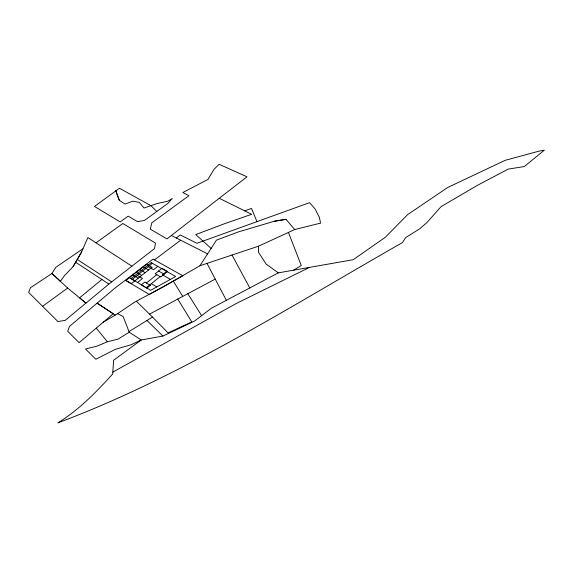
<?xml version="1.0" encoding="UTF-8"?>
<svg xmlns="http://www.w3.org/2000/svg" width="573" height="573" viewBox="0 0 573 573"><rect width="100%" height="100%" fill="white"/><g stroke="black" fill="none" stroke-linecap="round" stroke-linejoin="round"><path stroke-width="0.86" d="M176.341 238.024L180.23 234.93L196.94 243.296L309.578 202.656L315.021 208.844L319.376 217.317L320.565 223.119L294.723 229.537L258.552 246.168L258.437 252.192L266.194 264.146L278.292 272.87L353.247 259.691L385.321 237.265L407.647 214.61L447.671 187.5L505.107 160.354L538.742 151.215L544.35 150.169L524.316 166.55L508.215 169.099L477.596 185.237L441.095 206.602L426.871 222.618L419.723 228.813L405.713 237.58L402.504 242.558C289.859 306.655 179.972 377.299 57.966 422.831C78.945 409.874 96.264 392.125 112.709 373.961L113.604 360.245L141.266 339.961L162.911 336.065L194.562 321.045L211.401 308.231L278.292 272.87M96.006 242.845L122.815 223.499L155.491 243.145L154.531 248.582L108.87 284.079L65.186 320.371L57.945 321.575L28.65 292.445L30.469 287.732L51.964 273.471L60.344 281.257L64.513 275.599L73.115 266.624L81.653 251.869L87.862 237.544L131.876 266.194M73.115 266.624L81.653 251.869M103.298 322.176L117.558 313.675L134.648 302.1L163.112 286.987L199.927 265.75L216.436 240.144L238.776 231.779L274.274 221.257L286.006 219.33L294.723 229.537M101.894 279.495L79.575 297.845L85.964 303.103L67.643 288.033L51.964 273.471L55.91 267.219L82.935 248.789M125.458 280.269L149.274 294.45L182.873 275.814L153.02 259.096L115.03 288.061L69.519 326.366L67.686 331.258L79.117 342.633L113.225 313.775L97.109 303.16L115.202 315.078M146.273 287.71L160.103 276.616M166.636 271.38L162.374 274.796L170.396 279.388M146.38 282.99L156.766 274.689M132.32 279.352L152.404 263.329M137.499 282.453L142.498 278.478L137.284 275.391M157.747 266.345L153.507 269.718L148.206 266.681M219.244 198.272L166.972 238.912L150.262 229.1L151.852 222.818L188.918 195.694L182.823 192.535L208.02 179.399L214.023 169.329L219.087 164.279L247.02 176.835L219.244 198.272L251.647 214.295L224.48 223.742L195.751 234.572L211.179 248.467M154.466 259.906L180.638 240.202M42.588 306.304L67.643 288.033M128.989 331.595L152.511 317.07L168.068 332.884L191.805 321.947L177.651 298.884M293.562 270.234L301.269 265.528L288.441 232.43M129.247 332.254L117.909 339.159L107.387 341.752L97.045 346.142L85.513 348.993L95.849 359.271L115.316 349.337L131.117 344.738L141.266 339.961L129.247 332.254L123.181 316.575L117.558 313.675M112.831 372.106L236.183 303.54L309.234 267.527M149.524 314.147L215.233 279.08M244.707 210.864L251.483 208.422L256.969 221.629M199.927 265.75L258.552 246.168M274.274 221.257L286.006 219.33M171.356 235.503L207.684 253.911M158.592 271.029L164.165 274.209M143.178 266.86L148.579 269.976M139.762 269.554L145.155 272.698M136.331 272.261L141.71 275.427M151.301 283.678L156.787 286.923M132.886 274.983L138.251 278.17M129.434 277.704L134.784 280.92M77.255 259.476L111.678 281.895M75.643 262.262L108.87 284.079M119.306 200.271L115.76 190.83L119.306 200.271L124.978 204.067L132.793 201.187L139.289 202.348L144.016 208.028L157.095 203.551L167.882 201.18L172.294 198.494L167.996 203.322L144.518 220.412L137.606 221.672L128.194 216.143L120.172 221.909L94.473 206.459L119.442 188.245L150.943 205.657L156.809 211.466M136.46 301.355L152.511 317.07M146.989 320.479L162.911 336.065M96.257 328.136L107.387 341.752M187.629 293.476L201.617 315.673M173.347 281.2L182.637 296.184M232.008 254.999L249.849 288.054M207.003 263.379L226.478 300.524M150.319 285.333L146.817 288.133L141.302 284.831L144.79 282.045L150.319 285.333M167.595 271.459L160.727 276.974L155.161 273.765L162.009 268.3L167.595 271.459M151.995 267.269L131.303 283.678L125.96 280.448L146.581 264.174L151.995 267.269M151.208 262.649L131.045 278.585L150.635 290.332L175.653 276.473L151.208 262.649"/></g></svg>
